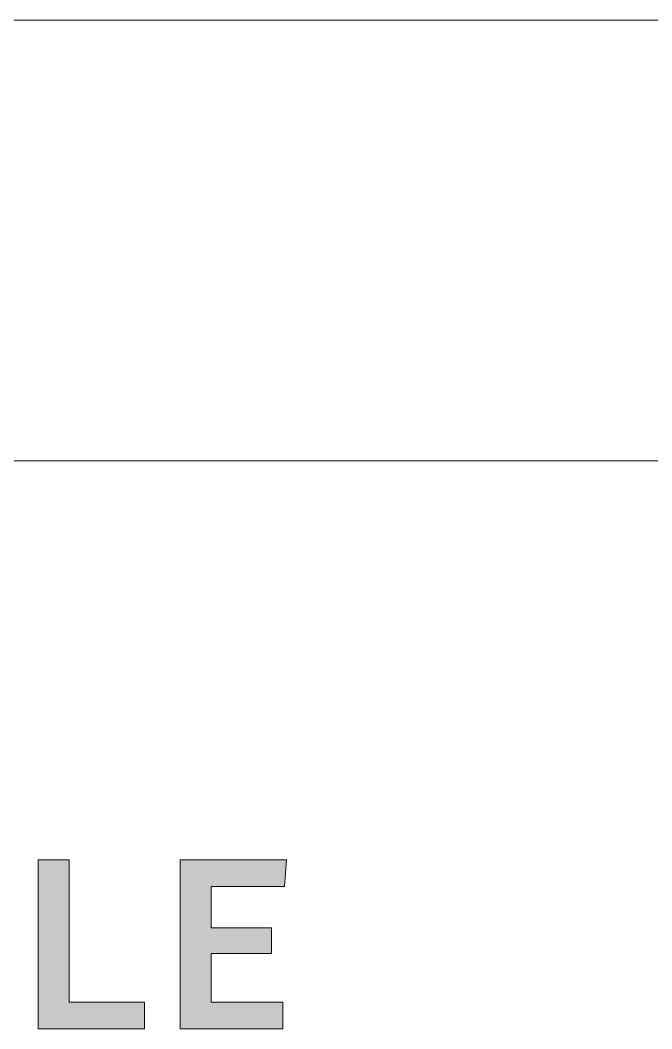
# Model space of a CAD drawing. Header units: millimetres. Extents: x 5 to 846, y 5 to 599.
# Drawn here: x 696.43 to 711.9, y 71.09 to 95.79 of the extents above; entities that cross this region are included whole.
import ezdxf

# ---------------------------------------------------------------- set-up
doc = ezdxf.new("R2010")
doc.units = ezdxf.units.MM
doc.linetypes.add('XKITLINE00', pattern=[0])
doc.layers.add('Cota', color=4, linetype='Continuous', lineweight=0)
doc.layers.add('Outro tipo de objeto', color=7, linetype='Continuous', lineweight=0)

# ---------------------------------------------------------------- blocks, each defined once
blk = doc.blocks.new('*A356')
at = {"layer": 'Cota', "color": 7, "linetype": 'XKITLINE00', "lineweight": 0}
blk.add_line((555.442, 95.791), (743.357, 95.791), dxfattribs=at)

msp = doc.modelspace()

# ---------------------------------------------------------------- hatches: boundary and pattern name
at = {"layer": 'Outro tipo de objeto'}
msp.add_hatch(color=7, dxfattribs=at).paths.add_polyline_path([(696.871, 75.235), (696.871, 71.093), (700.35, 71.093), (700.35, 75.235), (702.949, 75.235), (702.906, 74.581), (701.107, 74.581), (701.107, 73.564), (702.586, 73.564), (702.586, 72.934), (701.107, 72.934), (701.107, 71.747), (702.858, 71.747), (702.858, 71.093), (699.472, 71.093), (699.472, 71.747), (697.628, 71.747), (697.628, 75.235)], flags=17)

# ---------------------------------------------------------------- linework, layer by layer
at = {"layer": 'Outro tipo de objeto', "color": 5, "linetype": 'XKITLINE00', "lineweight": 0}
msp.add_line((30, 85), (836.004, 85), dxfattribs=at)
at = {"layer": 'Outro tipo de objeto', "color": 7, "linetype": 'XKITLINE00', "lineweight": 0}
for p, q in [((697.628, 75.235), (696.871, 75.235)), ((696.871, 75.235), (696.871, 75.235)), ((696.871, 75.235), (696.871, 75.235)), ((696.871, 75.235), (696.871, 75.235)), ((696.871, 75.235), (696.871, 71.093)), ((697.628, 71.747), (697.628, 75.235)), ((697.628, 75.235), (697.628, 75.235)), ((697.628, 75.235), (697.628, 75.235)), ((697.628, 75.235), (697.628, 75.235)), ((702.949, 75.235), (700.35, 75.235)), ((700.35, 75.235), (700.35, 75.235)), ((700.35, 75.235), (700.35, 75.235)), ((700.35, 75.235), (700.35, 75.235)), ((700.35, 75.235), (700.35, 71.093)), ((702.906, 74.581), (702.949, 75.235)), ((702.949, 75.235), (702.949, 75.235)), ((702.949, 75.235), (702.949, 75.235)), ((702.949, 75.235), (702.949, 75.235)), ((701.107, 73.564), (701.107, 74.581)), ((701.107, 74.581), (701.107, 74.581)), ((701.107, 74.581), (701.107, 74.581)), ((701.107, 74.581), (701.107, 74.581)), ((701.107, 74.581), (702.114, 74.581)), ((702.114, 74.581), (702.114, 74.581)), ((702.114, 74.581), (702.114, 74.581)), ((702.114, 74.581), (702.906, 74.581)), ((702.586, 73.564), (701.107, 73.564)), ((701.107, 73.564), (701.107, 73.564)), ((701.107, 73.564), (701.107, 73.564)), ((701.107, 73.564), (701.107, 73.564)), ((702.586, 72.934), (702.586, 73.564)), ((702.586, 73.564), (702.586, 73.564)), ((702.586, 73.564), (702.586, 73.564)), ((702.586, 73.564), (702.586, 73.564)), ((701.107, 71.747), (701.107, 72.934)), ((701.107, 72.934), (701.107, 72.934)), ((701.107, 72.934), (701.107, 72.934)), ((701.107, 72.934), (701.107, 72.934)), ((701.107, 72.934), (702.586, 72.934)), ((702.586, 72.934), (702.586, 72.934)), ((702.586, 72.934), (702.586, 72.934)), ((702.586, 72.934), (702.586, 72.934)), ((699.472, 71.747), (697.628, 71.747)), ((697.628, 71.747), (697.628, 71.747)), ((697.628, 71.747), (697.628, 71.747)), ((697.628, 71.747), (697.628, 71.747)), ((699.472, 71.093), (699.472, 71.747)), ((699.472, 71.747), (699.472, 71.747)), ((699.472, 71.747), (699.472, 71.747)), ((699.472, 71.747), (699.472, 71.747)), ((702.858, 71.747), (701.107, 71.747)), ((701.107, 71.747), (701.107, 71.747)), ((701.107, 71.747), (701.107, 71.747)), ((701.107, 71.747), (701.107, 71.747)), ((702.858, 71.093), (702.858, 71.747)), ((702.858, 71.747), (702.858, 71.747)), ((702.858, 71.747), (702.858, 71.747)), ((702.858, 71.747), (702.858, 71.747)), ((696.871, 71.093), (696.871, 71.093)), ((696.871, 71.093), (696.871, 71.093)), ((696.871, 71.093), (696.871, 71.093)), ((696.871, 71.093), (699.472, 71.093)), ((699.472, 71.093), (699.472, 71.093)), ((699.472, 71.093), (699.472, 71.093)), ((700.35, 71.093), (700.35, 71.093)), ((700.35, 71.093), (700.35, 71.093)), ((700.35, 71.093), (700.35, 71.093)), ((700.35, 71.093), (702.858, 71.093)), ((702.858, 71.093), (702.858, 71.093)), ((702.858, 71.093), (702.858, 71.093))]:
    msp.add_line(p, q, dxfattribs=at)

# ---------------------------------------------------------------- block references
at = {"lineweight": 0}
msp.add_blockref('*A356', (0, 0), dxfattribs=at)

doc.saveas('drawing.dxf')
